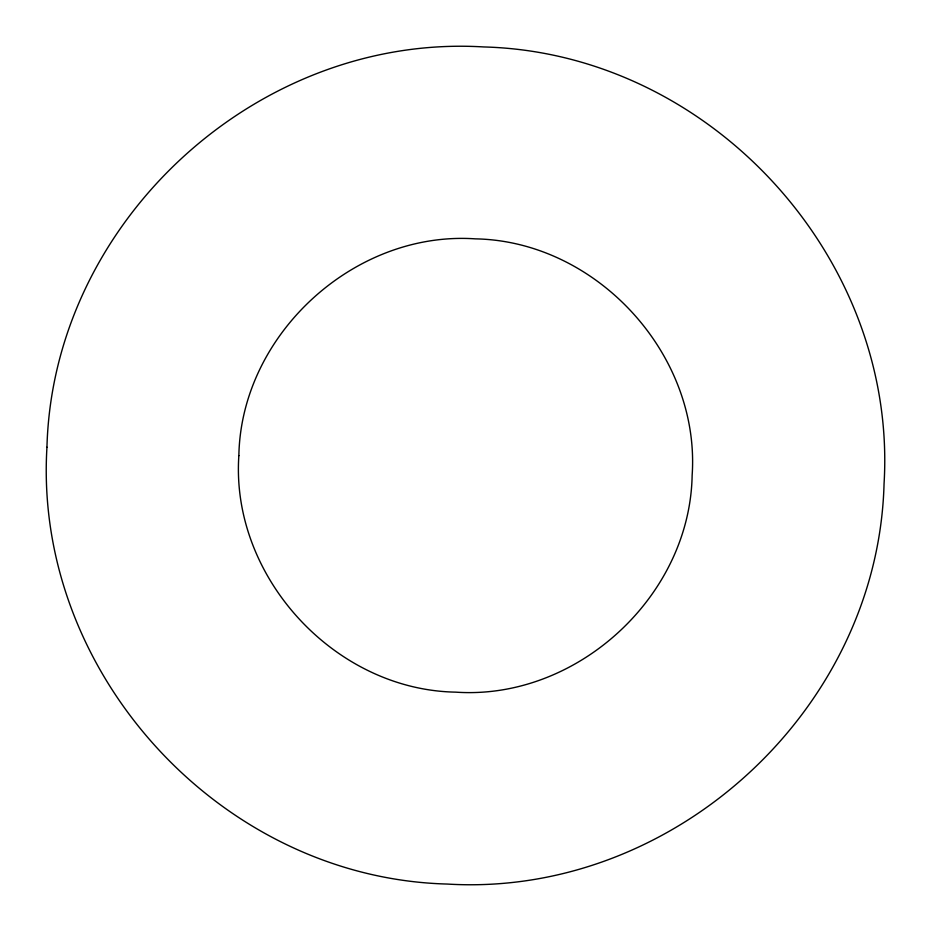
<?xml version="1.0" encoding="UTF-8"?>
<svg xmlns="http://www.w3.org/2000/svg" width="931" height="931" viewBox="0 0 931 931"><rect width="100%" height="100%" fill="white"/><g stroke="black" fill="none" stroke-linecap="round" stroke-linejoin="round"><path stroke-width="1.4" d="M46.946 447.229C33.213 672.985 221.124 878.061 447.229 884.054C672.985 897.787 878.061 709.876 884.054 483.771C897.787 258.015 709.876 52.939 483.771 46.946C258.015 33.213 52.939 221.124 46.946 447.229M238.86 455.608C230.516 576.58 334.369 689.906 455.608 692.14C576.58 700.484 689.906 596.631 692.14 475.392C700.484 354.42 596.631 241.094 475.392 238.86C354.42 230.516 241.094 334.369 238.86 455.608"/></g></svg>
